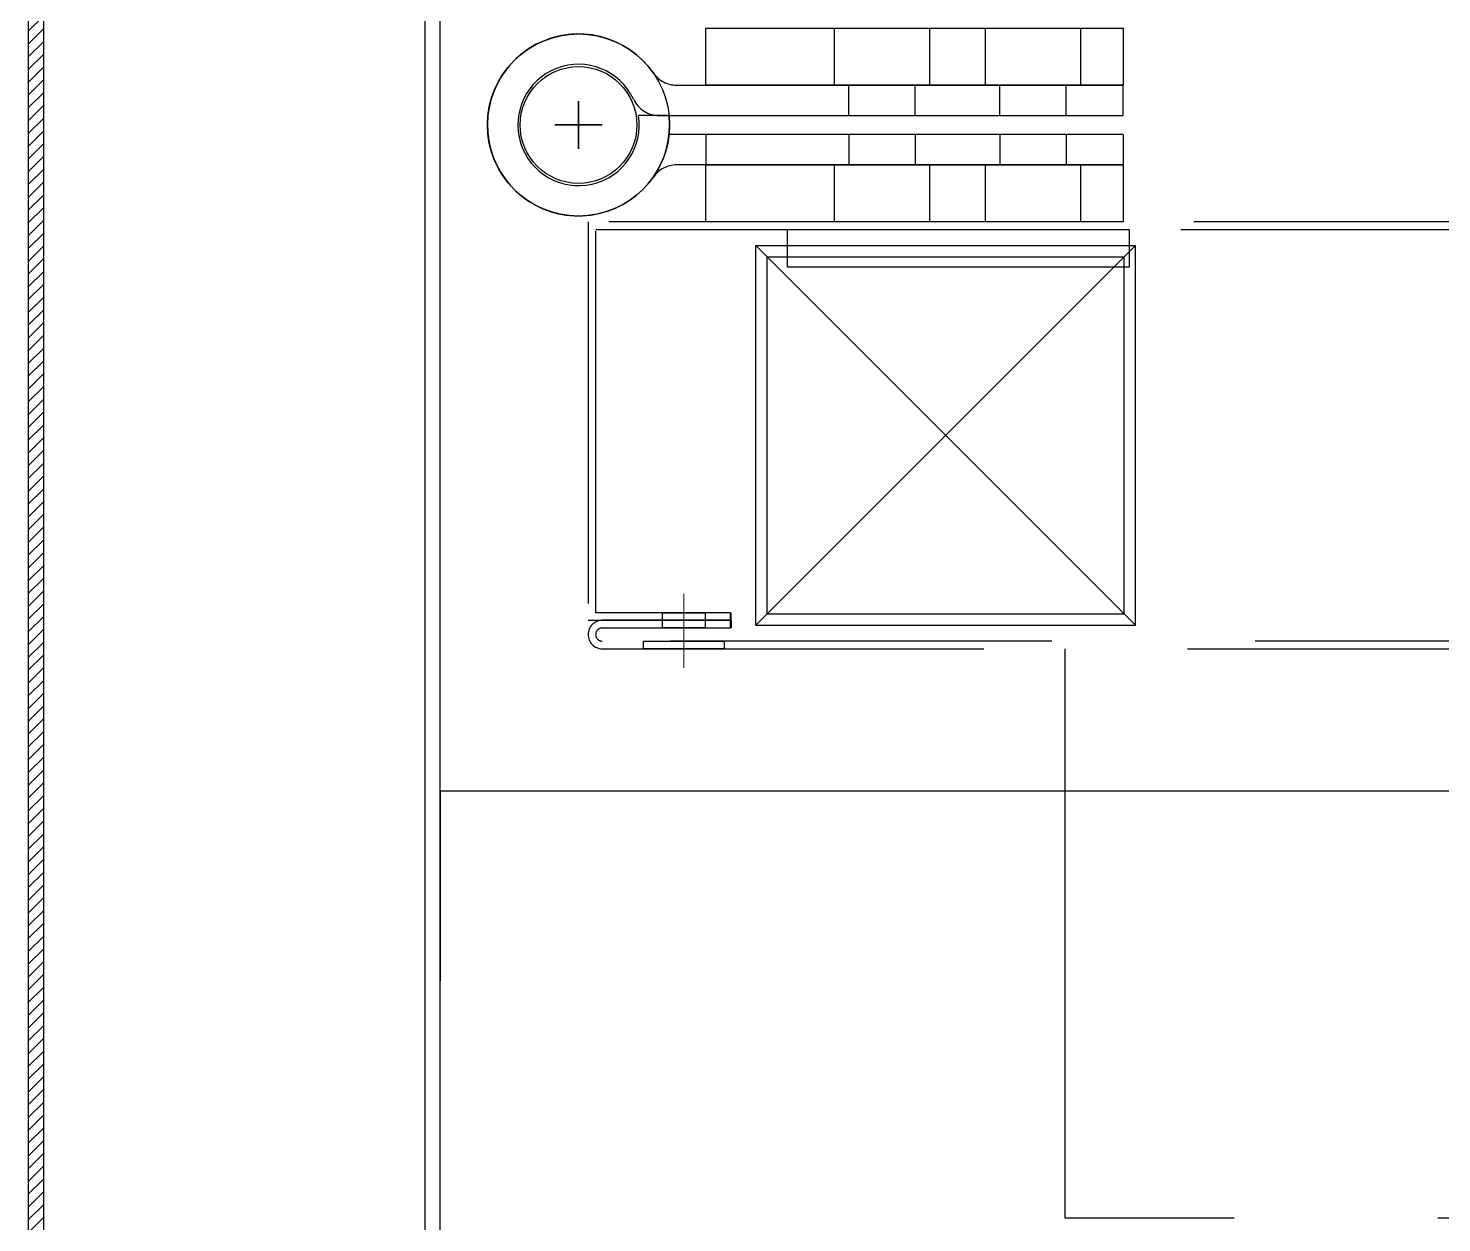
# Model space of a CAD drawing. Header units: millimetres. Extents: x -168200 to 672800, y -7409 to 118800.
# Drawn here: x 267293 to 267404.1, y 62273 to 62366.9 of the extents above; entities that cross this region are included whole.
import ezdxf

# ---------------------------------------------------------------- set-up
doc = ezdxf.new("R2010")
doc.units = ezdxf.units.MM
doc.header["$LTSCALE"] = 200
doc.linetypes.add('HID', pattern=[2.3, 1.5, -0.8])
doc.layers.add('1 BA', color=9, linetype='Continuous')

msp = doc.modelspace()

# ---------------------------------------------------------------- linework, layer by layer
at = {"layer": '1 BA'}
for p, q in [((267325.33, 62363.12), (267325.33, 62400.42)), ((267325.33, 62363.12), (267325.33, 62400.42)), ((267324.14, 62399.22), (267324.14, 62361.93)), ((267324.14, 62399.22), (267324.14, 62361.93)), ((267292.96, 62395.34), (267292.96, 62205.49)), ((267292.96, 62395.34), (267292.96, 62205.49)), ((267294.15, 62395.34), (267294.15, 62205.49)), ((267294.15, 62395.34), (267294.15, 62205.49)), ((267325.33, 62200.42), (267325.33, 62363.12)), ((267325.33, 62363.12), (267325.33, 62363.12)), ((267325.33, 62200.42), (267325.33, 62363.12)), ((267325.33, 62363.12), (267325.33, 62363.12)), ((267324.14, 62361.93), (267324.14, 62361.93)), ((267324.14, 62361.93), (267324.14, 62201.61)), ((267324.14, 62361.93), (267324.14, 62361.93)), ((267324.14, 62361.93), (267324.14, 62201.61)), ((268082.46, 62306.96), (267325.33, 62306.96)), ((267325.33, 62306.96), (267325.33, 62292.04))]:
    msp.add_line(p, q, dxfattribs=at)
at = {"layer": '1 BA', "linetype": 'Continuous'}
for p, q in [((267294.15, 62367.89), (267292.96, 62366.7)), ((267294.15, 62367.89), (267292.96, 62366.7)), ((267294.15, 62366.89), (267292.96, 62365.69)), ((267294.15, 62366.89), (267292.96, 62365.69)), ((267294.15, 62365.88), (267292.96, 62364.69)), ((267294.15, 62365.88), (267292.96, 62364.69)), ((267294.15, 62364.88), (267292.96, 62363.68)), ((267294.15, 62364.88), (267292.96, 62363.68)), ((267294.15, 62363.87), (267292.96, 62362.68)), ((267294.15, 62363.87), (267292.96, 62362.68)), ((267294.15, 62362.87), (267292.96, 62361.67)), ((267294.15, 62362.87), (267292.96, 62361.67)), ((267294.15, 62361.86), (267292.96, 62360.67)), ((267294.15, 62361.86), (267292.96, 62360.67)), ((267294.15, 62360.86), (267292.96, 62359.66)), ((267294.15, 62360.86), (267292.96, 62359.66)), ((267294.15, 62359.85), (267292.96, 62358.66)), ((267294.15, 62359.85), (267292.96, 62358.66)), ((267294.15, 62358.85), (267292.96, 62357.65)), ((267294.15, 62358.85), (267292.96, 62357.65)), ((267294.15, 62357.84), (267292.96, 62356.65)), ((267294.15, 62357.84), (267292.96, 62356.65)), ((267294.15, 62356.84), (267292.96, 62355.64)), ((267294.15, 62356.84), (267292.96, 62355.64)), ((267294.15, 62355.83), (267292.96, 62354.64)), ((267294.15, 62355.83), (267292.96, 62354.64)), ((267294.15, 62354.83), (267292.96, 62353.63)), ((267294.15, 62354.83), (267292.96, 62353.63)), ((267294.15, 62353.82), (267292.96, 62352.63)), ((267294.15, 62353.82), (267292.96, 62352.63)), ((267294.15, 62352.82), (267292.96, 62351.63)), ((267294.15, 62352.82), (267292.96, 62351.63)), ((267294.15, 62351.81), (267292.96, 62350.62)), ((267294.15, 62351.81), (267292.96, 62350.62)), ((267294.15, 62350.81), (267292.96, 62349.62)), ((267294.15, 62350.81), (267292.96, 62349.62)), ((267294.15, 62349.8), (267292.96, 62348.61)), ((267294.15, 62349.8), (267292.96, 62348.61)), ((267294.15, 62348.8), (267292.96, 62347.61)), ((267294.15, 62348.8), (267292.96, 62347.61)), ((267294.15, 62347.79), (267292.96, 62346.6)), ((267294.15, 62347.79), (267292.96, 62346.6)), ((267294.15, 62346.79), (267292.96, 62345.6)), ((267294.15, 62346.79), (267292.96, 62345.6)), ((267294.15, 62345.78), (267292.96, 62344.59)), ((267294.15, 62345.78), (267292.96, 62344.59)), ((267294.15, 62344.78), (267292.96, 62343.59)), ((267294.15, 62344.78), (267292.96, 62343.59)), ((267294.15, 62343.78), (267292.96, 62342.58)), ((267294.15, 62343.78), (267292.96, 62342.58)), ((267294.15, 62342.77), (267292.96, 62341.58)), ((267294.15, 62342.77), (267292.96, 62341.58)), ((267294.15, 62341.77), (267292.96, 62340.57)), ((267294.15, 62341.77), (267292.96, 62340.57)), ((267294.15, 62340.76), (267292.96, 62339.57)), ((267294.15, 62340.76), (267292.96, 62339.57)), ((267294.15, 62339.76), (267292.96, 62338.56)), ((267294.15, 62339.76), (267292.96, 62338.56)), ((267294.15, 62338.75), (267292.96, 62337.56)), ((267294.15, 62338.75), (267292.96, 62337.56)), ((267294.15, 62337.75), (267292.96, 62336.55)), ((267294.15, 62337.75), (267292.96, 62336.55)), ((267294.15, 62336.74), (267292.96, 62335.55)), ((267294.15, 62336.74), (267292.96, 62335.55)), ((267294.15, 62335.74), (267292.96, 62334.54)), ((267294.15, 62335.74), (267292.96, 62334.54)), ((267294.15, 62334.73), (267292.96, 62333.54)), ((267294.15, 62334.73), (267292.96, 62333.54)), ((267294.15, 62333.73), (267292.96, 62332.53)), ((267294.15, 62333.73), (267292.96, 62332.53)), ((267294.15, 62332.72), (267292.96, 62331.53)), ((267294.15, 62332.72), (267292.96, 62331.53)), ((267294.15, 62331.72), (267292.96, 62330.52)), ((267294.15, 62331.72), (267292.96, 62330.52)), ((267294.15, 62330.71), (267292.96, 62329.52)), ((267294.15, 62330.71), (267292.96, 62329.52)), ((267294.15, 62329.71), (267292.96, 62328.51)), ((267294.15, 62329.71), (267292.96, 62328.51)), ((267294.15, 62328.7), (267292.96, 62327.51)), ((267294.15, 62328.7), (267292.96, 62327.51)), ((267294.15, 62327.7), (267292.96, 62326.5)), ((267294.15, 62327.7), (267292.96, 62326.5)), ((267294.15, 62326.69), (267292.96, 62325.5)), ((267294.15, 62326.69), (267292.96, 62325.5)), ((267294.15, 62325.69), (267292.96, 62324.5)), ((267294.15, 62325.69), (267292.96, 62324.5)), ((267294.15, 62324.68), (267292.96, 62323.49)), ((267294.15, 62324.68), (267292.96, 62323.49)), ((267294.15, 62323.68), (267292.96, 62322.49)), ((267294.15, 62323.68), (267292.96, 62322.49)), ((267294.15, 62322.67), (267292.96, 62321.48)), ((267294.15, 62322.67), (267292.96, 62321.48)), ((267294.15, 62321.67), (267292.96, 62320.48)), ((267294.15, 62321.67), (267292.96, 62320.48)), ((267294.15, 62320.66), (267292.96, 62319.47)), ((267294.15, 62320.66), (267292.96, 62319.47)), ((267294.15, 62319.66), (267292.96, 62318.47)), ((267294.15, 62319.66), (267292.96, 62318.47)), ((267294.15, 62318.65), (267292.96, 62317.46)), ((267294.15, 62318.65), (267292.96, 62317.46)), ((267294.15, 62317.65), (267292.96, 62316.46)), ((267294.15, 62317.65), (267292.96, 62316.46)), ((267294.15, 62316.65), (267292.96, 62315.45)), ((267294.15, 62316.65), (267292.96, 62315.45)), ((267294.15, 62315.64), (267292.96, 62314.45)), ((267294.15, 62315.64), (267292.96, 62314.45)), ((267294.15, 62314.64), (267292.96, 62313.44)), ((267294.15, 62314.64), (267292.96, 62313.44)), ((267294.15, 62313.63), (267292.96, 62312.44)), ((267294.15, 62313.63), (267292.96, 62312.44)), ((267294.15, 62312.63), (267292.96, 62311.43)), ((267294.15, 62312.63), (267292.96, 62311.43)), ((267294.15, 62311.62), (267292.96, 62310.43)), ((267294.15, 62311.62), (267292.96, 62310.43)), ((267294.15, 62310.62), (267292.96, 62309.42)), ((267294.15, 62310.62), (267292.96, 62309.42)), ((267294.15, 62309.61), (267292.96, 62308.42)), ((267294.15, 62309.61), (267292.96, 62308.42)), ((267294.15, 62308.61), (267292.96, 62307.41)), ((267294.15, 62308.61), (267292.96, 62307.41)), ((267294.15, 62307.6), (267292.96, 62306.41)), ((267294.15, 62307.6), (267292.96, 62306.41)), ((267294.15, 62306.6), (267292.96, 62305.4)), ((267294.15, 62306.6), (267292.96, 62305.4)), ((267294.15, 62305.59), (267292.96, 62304.4)), ((267294.15, 62305.59), (267292.96, 62304.4)), ((267294.15, 62304.59), (267292.96, 62303.39)), ((267294.15, 62304.59), (267292.96, 62303.39)), ((267294.15, 62303.58), (267292.96, 62302.39)), ((267294.15, 62303.58), (267292.96, 62302.39)), ((267294.15, 62302.58), (267292.96, 62301.38)), ((267294.15, 62302.58), (267292.96, 62301.38)), ((267294.15, 62301.57), (267292.96, 62300.38)), ((267294.15, 62301.57), (267292.96, 62300.38)), ((267294.15, 62300.57), (267292.96, 62299.37)), ((267294.15, 62300.57), (267292.96, 62299.37)), ((267294.15, 62299.56), (267292.96, 62298.37)), ((267294.15, 62299.56), (267292.96, 62298.37)), ((267294.15, 62298.56), (267292.96, 62297.37)), ((267294.15, 62298.56), (267292.96, 62297.37)), ((267294.15, 62297.55), (267292.96, 62296.36)), ((267294.15, 62297.55), (267292.96, 62296.36)), ((267294.15, 62296.55), (267292.96, 62295.36)), ((267294.15, 62296.55), (267292.96, 62295.36)), ((267294.15, 62295.54), (267292.96, 62294.35)), ((267294.15, 62295.54), (267292.96, 62294.35)), ((267294.15, 62294.54), (267292.96, 62293.35)), ((267294.15, 62294.54), (267292.96, 62293.35)), ((267294.15, 62293.53), (267292.96, 62292.34)), ((267294.15, 62293.53), (267292.96, 62292.34)), ((267294.15, 62292.53), (267292.96, 62291.34)), ((267294.15, 62292.53), (267292.96, 62291.34)), ((267294.15, 62291.53), (267292.96, 62290.33)), ((267294.15, 62291.53), (267292.96, 62290.33)), ((267294.15, 62290.52), (267292.96, 62289.33)), ((267294.15, 62290.52), (267292.96, 62289.33)), ((267294.15, 62289.52), (267292.96, 62288.32)), ((267294.15, 62289.52), (267292.96, 62288.32)), ((267294.15, 62288.51), (267292.96, 62287.32)), ((267294.15, 62288.51), (267292.96, 62287.32)), ((267294.15, 62287.51), (267292.96, 62286.31)), ((267294.15, 62287.51), (267292.96, 62286.31)), ((267294.15, 62286.5), (267292.96, 62285.31)), ((267294.15, 62286.5), (267292.96, 62285.31)), ((267294.15, 62285.5), (267292.96, 62284.3)), ((267294.15, 62285.5), (267292.96, 62284.3)), ((267294.15, 62284.49), (267292.96, 62283.3)), ((267294.15, 62284.49), (267292.96, 62283.3)), ((267294.15, 62283.49), (267292.96, 62282.29)), ((267294.15, 62283.49), (267292.96, 62282.29)), ((267294.15, 62282.48), (267292.96, 62281.29)), ((267294.15, 62282.48), (267292.96, 62281.29)), ((267294.15, 62281.48), (267292.96, 62280.28)), ((267294.15, 62281.48), (267292.96, 62280.28)), ((267294.15, 62280.47), (267292.96, 62279.28)), ((267294.15, 62280.47), (267292.96, 62279.28)), ((267294.15, 62279.47), (267292.96, 62278.27)), ((267294.15, 62279.47), (267292.96, 62278.27)), ((267294.15, 62278.46), (267292.96, 62277.27)), ((267294.15, 62278.46), (267292.96, 62277.27)), ((267294.15, 62277.46), (267292.96, 62276.26)), ((267294.15, 62277.46), (267292.96, 62276.26)), ((267294.15, 62276.45), (267292.96, 62275.26)), ((267294.15, 62276.45), (267292.96, 62275.26)), ((267294.15, 62275.45), (267292.96, 62274.25)), ((267294.15, 62275.45), (267292.96, 62274.25)), ((267294.15, 62274.44), (267292.96, 62273.25)), ((267294.15, 62274.44), (267292.96, 62273.25)), ((267294.15, 62273.44), (267292.96, 62272.24)), ((267294.15, 62273.44), (267292.96, 62272.24))]:
    msp.add_line(p, q, dxfattribs=at)
at = {"layer": '1 BA', "linetype": 'HID'}
for p, q in [((267346.21, 62366.93), (267379.03, 62366.93)), ((267346.21, 62362.46), (267346.21, 62366.93)), ((267346.21, 62366.93), (267379.03, 62366.93)), ((267346.21, 62362.46), (267346.21, 62366.93)), ((267356.33, 62366.93), (267363.79, 62366.93)), ((267356.33, 62362.46), (267356.33, 62366.93)), ((267356.33, 62366.93), (267363.79, 62366.93)), ((267356.33, 62362.46), (267356.33, 62366.93)), ((267363.79, 62366.93), (267363.79, 62362.46)), ((267363.79, 62366.93), (267363.79, 62362.46)), ((267368.21, 62366.93), (267375.67, 62366.93)), ((267368.21, 62362.46), (267368.21, 62366.93)), ((267368.21, 62366.93), (267375.67, 62366.93)), ((267368.21, 62362.46), (267368.21, 62366.93)), ((267375.67, 62366.93), (267375.67, 62362.46)), ((267375.67, 62366.93), (267375.67, 62362.46)), ((267379.03, 62366.93), (267379.03, 62362.46)), ((267379.03, 62366.93), (267379.03, 62362.46)), ((267343.93, 62362.46), (267379.03, 62362.46)), ((267343.93, 62362.46), (267379.03, 62362.46)), ((267379.03, 62362.46), (267346.21, 62362.46)), ((267379.03, 62362.46), (267346.21, 62362.46)), ((267363.79, 62362.46), (267356.33, 62362.46)), ((267363.79, 62362.46), (267356.33, 62362.46)), ((267357.45, 62360.07), (267357.45, 62362.46)), ((267357.45, 62360.07), (267357.45, 62362.46)), ((267362.67, 62360.07), (267362.67, 62362.46)), ((267362.67, 62360.07), (267362.67, 62362.46)), ((267375.67, 62362.46), (267368.21, 62362.46)), ((267375.67, 62362.46), (267368.21, 62362.46)), ((267369.33, 62360.07), (267369.33, 62362.46)), ((267369.33, 62360.07), (267369.33, 62362.46)), ((267374.55, 62360.07), (267374.55, 62362.46)), ((267374.55, 62360.07), (267374.55, 62362.46)), ((267379.03, 62360.07), (267379.03, 62362.46)), ((267379.03, 62360.07), (267379.03, 62362.46)), ((267336.21, 62361.19), (267336.21, 62357.46)), ((267336.21, 62357.46), (267336.21, 62361.19)), ((267336.21, 62361.19), (267336.21, 62357.46)), ((267336.21, 62357.46), (267336.21, 62361.19)), ((267343.34, 62360.07), (267340.93, 62360.07)), ((267343.34, 62360.07), (267340.93, 62360.07)), ((267342.56, 62360.07), (267379.03, 62360.07)), ((267342.56, 62360.07), (267379.03, 62360.07)), ((267338.08, 62359.33), (267334.35, 62359.33)), ((267334.35, 62359.33), (267338.08, 62359.33)), ((267338.08, 62359.33), (267334.35, 62359.33)), ((267334.35, 62359.33), (267338.08, 62359.33)), ((267379.03, 62358.58), (267343.34, 62358.58)), ((267379.03, 62358.58), (267343.34, 62358.58)), ((267346.21, 62358.58), (267346.21, 62356.19)), ((267346.21, 62358.58), (267346.21, 62356.19)), ((267357.45, 62358.58), (267357.45, 62356.19)), ((267357.45, 62358.58), (267357.45, 62356.19)), ((267362.67, 62358.58), (267362.67, 62356.19)), ((267362.67, 62358.58), (267362.67, 62356.19)), ((267369.33, 62358.58), (267369.33, 62356.19)), ((267369.33, 62358.58), (267369.33, 62356.19)), ((267374.55, 62358.58), (267374.55, 62356.19)), ((267374.55, 62358.58), (267374.55, 62356.19)), ((267379.03, 62358.58), (267379.03, 62356.19)), ((267379.03, 62358.58), (267379.03, 62356.19)), ((267379.03, 62356.19), (267343.93, 62356.19)), ((267379.03, 62356.19), (267343.93, 62356.19)), ((267346.21, 62351.72), (267346.21, 62356.19)), ((267346.21, 62356.19), (267379.03, 62356.19)), ((267346.21, 62351.72), (267346.21, 62356.19)), ((267346.21, 62356.19), (267379.03, 62356.19)), ((267356.33, 62351.72), (267356.33, 62356.19)), ((267356.33, 62356.19), (267363.79, 62356.19)), ((267356.33, 62351.72), (267356.33, 62356.19)), ((267356.33, 62356.19), (267363.79, 62356.19)), ((267363.79, 62356.19), (267363.79, 62351.72)), ((267363.79, 62356.19), (267363.79, 62351.72)), ((267368.21, 62351.72), (267368.21, 62356.19)), ((267368.21, 62356.19), (267375.67, 62356.19)), ((267368.21, 62351.72), (267368.21, 62356.19)), ((267368.21, 62356.19), (267375.67, 62356.19)), ((267375.67, 62356.19), (267375.67, 62351.72)), ((267375.67, 62356.19), (267375.67, 62351.72)), ((267379.03, 62356.19), (267379.03, 62351.72)), ((267379.03, 62356.19), (267379.03, 62351.72)), ((267379.03, 62351.72), (267346.21, 62351.72)), ((267379.03, 62351.72), (267346.21, 62351.72)), ((267352.64, 62348.14), (267352.64, 62351.12)), ((267352.64, 62351.12), (267379.5, 62351.12)), ((267352.64, 62348.14), (267352.64, 62351.12)), ((267352.64, 62351.12), (267379.5, 62351.12)), ((267363.79, 62351.72), (267356.33, 62351.72)), ((267363.79, 62351.72), (267356.33, 62351.72)), ((267375.67, 62351.72), (267368.21, 62351.72)), ((267375.67, 62351.72), (267368.21, 62351.72)), ((267379.5, 62351.12), (267379.5, 62348.14)), ((267379.5, 62351.12), (267379.5, 62348.14)), ((267350.16, 62320.01), (267350.16, 62349.85)), ((267350.16, 62349.85), (267380, 62349.85)), ((267380, 62320.01), (267350.16, 62349.85)), ((267380, 62349.85), (267350.16, 62320.01)), ((267350.16, 62320.01), (267350.16, 62349.85)), ((267350.16, 62349.85), (267380, 62349.85)), ((267380, 62320.01), (267350.16, 62349.85)), ((267380, 62349.85), (267350.16, 62320.01)), ((267351.05, 62320.91), (267351.05, 62348.96)), ((267351.05, 62348.96), (267379.1, 62348.96)), ((267351.05, 62320.91), (267351.05, 62348.96)), ((267351.05, 62348.96), (267379.1, 62348.96)), ((267379.1, 62320.91), (267379.1, 62348.96)), ((267379.1, 62320.91), (267379.1, 62348.96)), ((267380, 62320.01), (267380, 62349.85)), ((267380, 62320.01), (267380, 62349.85)), ((267379.5, 62348.14), (267352.64, 62348.14)), ((267379.5, 62348.14), (267352.64, 62348.14)), ((267342.81, 62320.39), (267342.81, 62320.98)), ((267342.81, 62320.98), (267346.17, 62320.98)), ((267342.81, 62320.39), (267342.81, 62320.98)), ((267342.81, 62320.98), (267346.17, 62320.98)), ((267346.17, 62320.98), (267346.17, 62320.39)), ((267346.17, 62320.98), (267346.17, 62320.39)), ((267348.22, 62320.39), (267348.22, 62320.98)), ((267348.22, 62320.39), (267348.22, 62320.98)), ((267342.81, 62319.79), (267342.81, 62320.39)), ((267342.81, 62320.39), (267346.17, 62320.39)), ((267346.17, 62320.39), (267342.81, 62320.39)), ((267342.81, 62319.79), (267342.81, 62320.39)), ((267342.81, 62320.39), (267346.17, 62320.39)), ((267346.17, 62320.39), (267342.81, 62320.39)), ((267346.17, 62320.39), (267346.17, 62319.79)), ((267346.17, 62320.39), (267346.17, 62319.79)), ((267348.22, 62320.39), (267348.22, 62319.79)), ((267348.22, 62320.39), (267348.22, 62319.79)), ((267350.16, 62320.01), (267380, 62320.01)), ((267350.16, 62320.01), (267380, 62320.01)), ((267351.05, 62320.91), (267379.1, 62320.91)), ((267351.05, 62320.91), (267379.1, 62320.91)), ((267346.17, 62319.79), (267342.81, 62319.79)), ((267346.17, 62319.79), (267342.81, 62319.79)), ((267341.32, 62318.15), (267341.32, 62318.75)), ((267341.32, 62318.75), (267347.66, 62318.75)), ((267341.32, 62318.15), (267341.32, 62318.75)), ((267341.32, 62318.75), (267347.66, 62318.75)), ((267347.66, 62318.15), (267341.32, 62318.15)), ((267347.66, 62318.15), (267341.32, 62318.15)), ((267347.66, 62318.75), (267347.66, 62318.15)), ((267347.66, 62318.75), (267347.66, 62318.15)), ((267374.47, 62273.39), (267374.47, 62318.15)), ((267374.47, 62273.39), (267374.47, 62318.15))]:
    msp.add_line(p, q, dxfattribs=at)
at = {"layer": '1 BA', "linetype": 'HID', "ltscale": 0.1}
for p, q in [((268012.59, 62351.72), (267336.96, 62351.72)), ((267336.96, 62351.72), (267336.96, 62320.39)), ((268012.59, 62351.72), (267336.96, 62351.72)), ((267336.96, 62351.72), (267336.96, 62320.39)), ((267337.56, 62320.98), (267337.56, 62351.12)), ((267337.56, 62351.12), (268012.76, 62351.12)), ((267337.56, 62320.98), (267337.56, 62351.12)), ((267337.56, 62351.12), (268012.76, 62351.12)), ((267348.15, 62320.98), (267337.56, 62320.98)), ((267348.15, 62320.98), (267337.56, 62320.98)), ((267348.15, 62320.39), (267348.15, 62320.98)), ((267348.15, 62320.39), (267348.15, 62320.98)), ((267336.96, 62320.39), (267348.15, 62320.39)), ((267336.96, 62320.39), (267348.15, 62320.39)), ((267348.15, 62320.39), (267338.08, 62320.39)), ((267348.15, 62320.39), (267338.08, 62320.39)), ((267348.15, 62319.79), (267348.15, 62320.39)), ((267348.15, 62319.79), (267348.15, 62320.39)), ((267338.08, 62319.79), (267348.15, 62319.79)), ((267338.08, 62319.79), (267348.15, 62319.79)), ((268017.41, 62318.75), (267338.08, 62318.75)), ((268017.41, 62318.75), (267338.08, 62318.75)), ((267338.08, 62318.15), (268018, 62318.15)), ((267338.08, 62318.15), (268018, 62318.15)), ((267939.75, 62273.39), (267374.47, 62273.39))]:
    msp.add_line(p, q, dxfattribs=at)
at = {"layer": '1 BA', "linetype": 'HID', "lineweight": 5, "ltscale": 0.1}
msp.add_line((267344.49, 62322.47), (267344.49, 62316.66), dxfattribs=at)
msp.add_line((267344.49, 62322.47), (267344.49, 62316.66), dxfattribs=at)
at = {"layer": '1 BA', "linetype": 'HID'}
for radius in [7.16, 7.16, 4.59, 4.59, 4.59, 4.59]:
    msp.add_circle((267336.21, 62359.33), radius, dxfattribs=at)
for centre, radius, start, end in [((267336.21, 62359.33), 7.16, 34.8499, 5.9792), ((267336.21, 62359.33), 7.16, 34.8499, 5.9792), ((267336.21, 62359.33), 4.77, 25.1843, 8.9893), ((267336.21, 62359.33), 4.77, 25.1843, 8.9893), ((267343.93, 62364.7), 2.24, 214.8499, 270), ((267343.93, 62364.7), 2.24, 214.8499, 270), ((267342.56, 62362.31), 2.24, 205.1843, 270), ((267342.56, 62362.31), 2.24, 205.1843, 270), ((267343.93, 62353.95), 2.24, 90, 145.1501), ((267343.93, 62353.95), 2.24, 90, 145.1501)]:
    msp.add_arc(centre, radius, start, end, dxfattribs=at)
at = {"layer": '1 BA', "linetype": 'HID', "ltscale": 0.1}
for radius in [1.12, 1.12, 0.522, 0.522]:
    msp.add_arc((267338.08, 62319.27), radius, 90, 270, dxfattribs=at)

doc.saveas('drawing.dxf')
